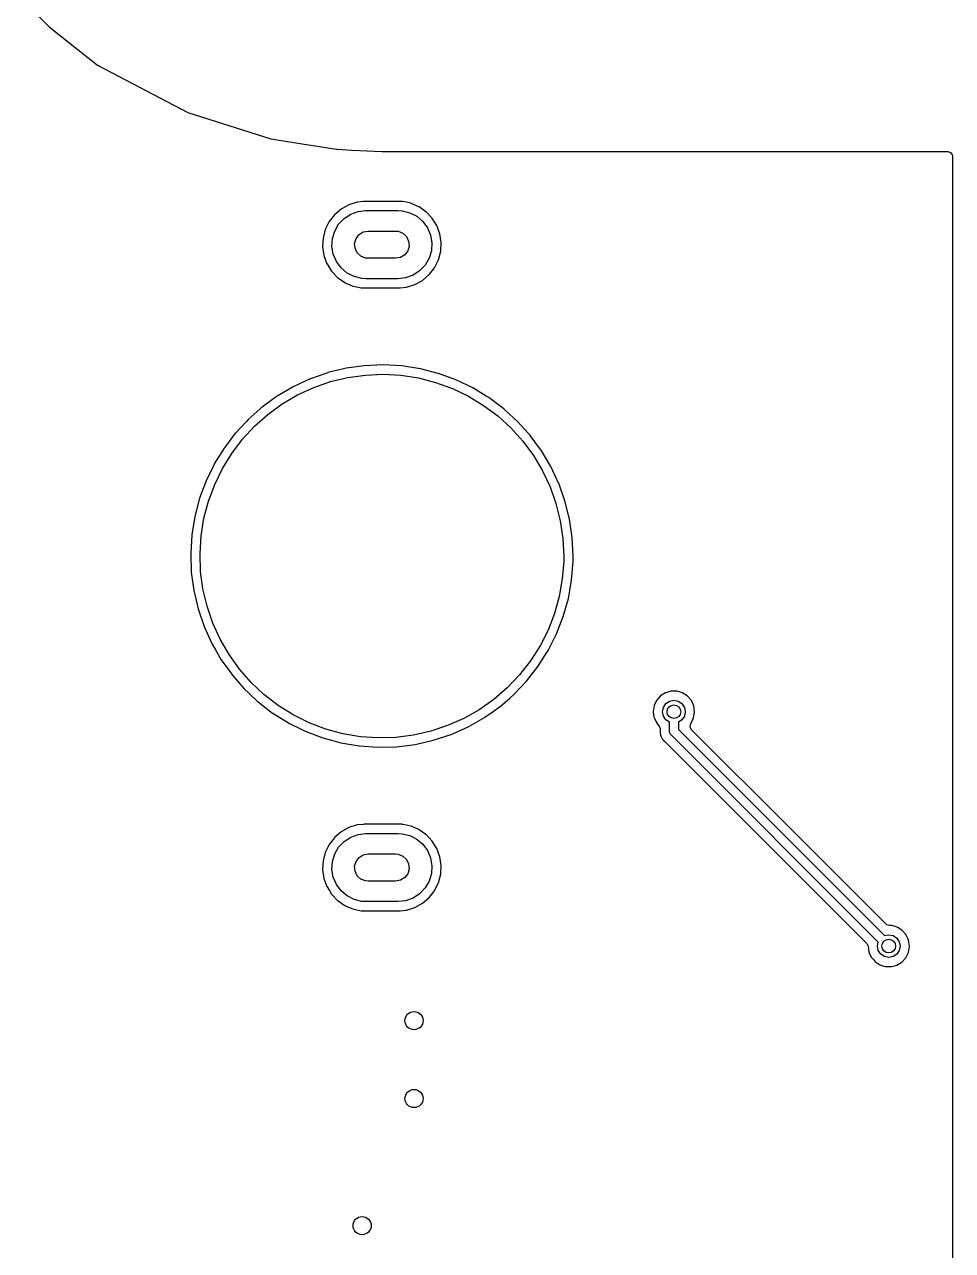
# Model space of a CAD drawing. Extents: x 0.04 to 2.01, y 0.04 to 5.04.
# Drawn here: x 1.206 to 2.01, y 2.912 to 3.974 of the extents above; entities that cross this region are included whole.
import ezdxf

# ---------------------------------------------------------------- set-up
doc = ezdxf.new("R2010")
doc.units = 0
doc.header["$MEASUREMENT"] = 0
doc.layers.add('BLACK', color=7, linetype='CONTINUOUS')

msp = doc.modelspace()

# ---------------------------------------------------------------- linework, layer by layer
at = {"layer": 'BLACK', "linetype": 'CONTINUOUS'}
for p, q in [((1.17862, 4.02206), (1.22762, 3.97206)), ((1.22762, 3.97206), (1.26962, 3.93906)), ((1.26962, 3.93906), (1.34762, 3.89806)), ((1.34762, 3.89806), (1.34778, 3.898)), ((1.34778, 3.898), (1.41948, 3.8751)), ((1.41948, 3.8751), (1.41948, 3.8751)), ((1.41948, 3.8751), (1.41962, 3.87506)), ((1.41962, 3.87506), (1.44665, 3.87079)), ((1.44665, 3.87079), (1.47652, 3.86607)), ((1.47652, 3.86607), (1.47652, 3.86607)), ((1.47652, 3.86607), (1.47662, 3.86606)), ((1.47662, 3.86606), (1.48967, 3.86539)), ((1.48967, 3.86539), (1.51557, 3.86406)), ((1.51557, 3.86406), (1.51557, 3.86406)), ((1.51557, 3.86406), (1.51562, 3.86406)), ((1.51562, 3.86406), (2.00593, 3.86406)), ((2.00593, 3.86406), (2.00822, 3.86331)), ((2.00822, 3.86331), (2.00963, 3.86136)), ((2.00963, 3.86136), (2.00982, 3.86016)), ((2.00982, 3.86016), (2.00982, 0.047923)), ((1.4805, 3.81435), (1.47473, 3.8094)), ((1.48715, 3.81804), (1.4805, 3.81435)), ((1.49441, 3.82031), (1.48715, 3.81804)), ((1.48875, 3.80987), (1.49518, 3.8122)), ((1.4946, 3.82033), (1.49441, 3.82031)), ((1.49997, 3.82088), (1.4946, 3.82033)), ((1.4946, 3.82033), (1.4946, 3.82033)), ((1.49518, 3.8122), (1.50197, 3.81299)), ((1.50007, 3.82089), (1.49997, 3.82088)), ((1.49997, 3.82088), (1.49997, 3.82088)), ((1.53321, 3.82089), (1.50007, 3.82089)), ((1.50197, 3.81299), (1.52953, 3.81299)), ((1.52953, 3.81299), (1.53318, 3.81277)), ((1.53318, 3.81277), (1.53982, 3.81114)), ((1.53346, 3.82087), (1.53321, 3.82089)), ((1.53361, 3.82084), (1.53346, 3.82087)), ((1.53559, 3.82043), (1.53361, 3.82084)), ((1.53361, 3.82084), (1.53361, 3.82084)), ((1.5409, 3.81932), (1.53559, 3.82043)), ((1.54108, 3.81924), (1.5409, 3.81932)), ((1.5477, 3.81638), (1.54108, 3.81924)), ((1.54108, 3.81924), (1.54108, 3.81924)), ((1.54788, 3.8163), (1.5477, 3.81638)), ((1.5477, 3.81638), (1.5477, 3.81638)), ((1.54804, 3.81619), (1.54788, 3.8163)), ((1.55394, 3.81205), (1.54804, 3.81619)), ((1.55411, 3.81194), (1.55394, 3.81205)), ((1.55394, 3.81205), (1.55394, 3.81205)), ((1.55933, 3.80641), (1.55411, 3.81194)), ((1.47007, 3.8034), (1.46671, 3.79658)), ((1.47019, 3.80355), (1.47007, 3.8034)), ((1.47461, 3.80925), (1.47019, 3.80355)), ((1.47019, 3.80355), (1.47019, 3.80355)), ((1.47473, 3.8094), (1.47461, 3.80925)), ((1.47489, 3.79524), (1.47832, 3.80115)), ((1.47832, 3.80115), (1.48303, 3.80612)), ((1.48303, 3.80612), (1.48875, 3.80987)), ((1.53982, 3.81114), (1.54591, 3.80803)), ((1.54591, 3.80803), (1.55112, 3.8036)), ((1.55112, 3.8036), (1.55518, 3.79809)), ((1.55943, 3.80625), (1.55933, 3.80641)), ((1.56131, 3.80322), (1.55943, 3.80625)), ((1.55943, 3.80625), (1.55943, 3.80625)), ((1.56334, 3.79995), (1.56131, 3.80322)), ((1.46671, 3.79658), (1.4648, 3.78922)), ((1.47291, 3.78869), (1.47489, 3.79524)), ((1.49339, 3.78877), (1.496, 3.79221)), ((1.496, 3.79221), (1.49969, 3.79448)), ((1.49969, 3.79448), (1.50394, 3.79528)), ((1.50394, 3.79528), (1.52756, 3.79528)), ((1.52756, 3.79528), (1.52985, 3.79505)), ((1.52985, 3.79505), (1.53387, 3.79345)), ((1.53387, 3.79345), (1.53704, 3.79051)), ((1.53704, 3.79051), (1.53894, 3.78662)), ((1.55518, 3.79809), (1.55785, 3.7918)), ((1.55785, 3.7918), (1.55901, 3.78506)), ((1.56596, 3.79282), (1.56334, 3.79995)), ((1.5671, 3.7853), (1.56596, 3.79282)), ((1.4648, 3.78922), (1.4644, 3.78163)), ((1.4644, 3.78163), (1.46554, 3.77411)), ((1.47248, 3.78187), (1.47291, 3.78869)), ((1.47364, 3.77513), (1.47248, 3.78187)), ((1.49218, 3.78462), (1.49339, 3.78877)), ((1.49256, 3.78031), (1.49218, 3.78462)), ((1.49445, 3.77642), (1.49256, 3.78031)), ((1.53931, 3.78231), (1.53811, 3.77816)), ((1.53894, 3.78662), (1.53931, 3.78231)), ((1.55901, 3.78506), (1.55859, 3.77824)), ((1.5667, 3.77771), (1.5671, 3.7853)), ((1.46554, 3.77411), (1.46816, 3.76698)), ((1.47632, 3.76883), (1.47364, 3.77513)), ((1.48037, 3.76333), (1.47632, 3.76883)), ((1.49763, 3.77348), (1.49445, 3.77642)), ((1.50164, 3.77188), (1.49763, 3.77348)), ((1.50394, 3.77165), (1.50164, 3.77188)), ((1.52756, 3.77165), (1.50394, 3.77165)), ((1.53181, 3.77245), (1.52756, 3.77165)), ((1.53549, 3.77471), (1.53181, 3.77245)), ((1.53811, 3.77816), (1.53549, 3.77471)), ((1.55661, 3.77169), (1.55317, 3.76578)), ((1.55859, 3.77824), (1.55661, 3.77169)), ((1.56143, 3.76353), (1.56478, 3.77035)), ((1.56478, 3.77035), (1.5667, 3.77771)), ((1.46816, 3.76698), (1.46826, 3.76681)), ((1.46826, 3.76681), (1.46826, 3.76681)), ((1.46826, 3.76681), (1.4703, 3.76353)), ((1.4703, 3.76353), (1.47217, 3.76051)), ((1.47217, 3.76051), (1.47739, 3.75499)), ((1.48559, 3.7589), (1.48037, 3.76333)), ((1.49168, 3.75579), (1.48559, 3.7589)), ((1.54847, 3.76081), (1.54275, 3.75706)), ((1.55317, 3.76578), (1.54847, 3.76081)), ((1.55677, 3.75753), (1.55922, 3.76068)), ((1.55922, 3.76068), (1.56131, 3.76338)), ((1.56131, 3.76338), (1.56143, 3.76353)), ((1.56131, 3.76338), (1.56131, 3.76338)), ((1.47739, 3.75499), (1.47755, 3.75488)), ((1.47755, 3.75488), (1.47755, 3.75488)), ((1.47755, 3.75488), (1.48065, 3.75271)), ((1.48065, 3.75271), (1.48362, 3.75063)), ((1.48362, 3.75063), (1.4838, 3.75055)), ((1.4838, 3.75055), (1.4838, 3.75055)), ((1.4838, 3.75055), (1.48741, 3.74899)), ((1.48741, 3.74899), (1.4906, 3.74761)), ((1.4906, 3.74761), (1.49535, 3.74662)), ((1.49832, 3.75416), (1.49168, 3.75579)), ((1.50197, 3.75394), (1.49832, 3.75416)), ((1.52953, 3.75394), (1.50197, 3.75394)), ((1.53632, 3.75473), (1.52953, 3.75394)), ((1.54275, 3.75706), (1.53632, 3.75473)), ((1.53709, 3.74662), (1.54435, 3.74889)), ((1.54435, 3.74889), (1.55099, 3.75258)), ((1.55099, 3.75258), (1.55677, 3.75753)), ((1.49535, 3.74662), (1.49789, 3.74609)), ((1.49789, 3.74609), (1.49789, 3.74609)), ((1.49789, 3.74609), (1.49804, 3.74606)), ((1.49804, 3.74606), (1.49829, 3.74604)), ((1.49829, 3.74604), (1.53143, 3.74604)), ((1.53143, 3.74604), (1.53153, 3.74605)), ((1.53153, 3.74605), (1.53689, 3.7466)), ((1.53153, 3.74605), (1.53153, 3.74605)), ((1.53689, 3.7466), (1.53709, 3.74662)), ((1.53689, 3.7466), (1.53689, 3.7466)), ((1.48023, 3.67533), (1.46909, 3.67264)), ((1.48472, 3.67642), (1.48023, 3.67533)), ((1.50074, 3.67867), (1.48472, 3.67642)), ((1.5169, 3.67935), (1.50074, 3.67867)), ((1.517, 3.67934), (1.5169, 3.67935)), ((1.53296, 3.67845), (1.517, 3.67934)), ((1.517, 3.67934), (1.517, 3.67934)), ((1.53306, 3.67845), (1.53296, 3.67845)), ((1.53296, 3.67845), (1.53296, 3.67845)), ((1.54904, 3.67597), (1.53306, 3.67845)), ((1.54913, 3.67595), (1.54904, 3.67597)), ((1.56462, 3.67197), (1.54913, 3.67595)), ((1.45372, 3.6673), (1.43904, 3.66051)), ((1.45381, 3.66733), (1.45372, 3.6673)), ((1.46715, 3.67197), (1.45381, 3.66733)), ((1.45381, 3.66733), (1.45381, 3.66733)), ((1.45675, 3.65979), (1.47128, 3.66485)), ((1.469, 3.67262), (1.46715, 3.67197)), ((1.46909, 3.67264), (1.469, 3.67262)), ((1.46909, 3.67264), (1.46909, 3.67264)), ((1.47128, 3.66485), (1.48624, 3.66847)), ((1.48624, 3.66847), (1.50148, 3.67061)), ((1.50148, 3.67061), (1.51685, 3.67126)), ((1.51685, 3.67126), (1.53221, 3.6704)), ((1.53221, 3.6704), (1.54741, 3.66804)), ((1.54741, 3.66804), (1.56232, 3.66422)), ((1.56232, 3.66422), (1.57677, 3.65895)), ((1.56471, 3.67195), (1.56462, 3.67197)), ((1.56462, 3.67197), (1.56462, 3.67197)), ((1.57991, 3.66642), (1.56471, 3.67195)), ((1.5945, 3.65943), (1.57991, 3.66642)), ((1.42501, 3.65227), (1.42333, 3.65105)), ((1.42509, 3.65233), (1.42501, 3.65227)), ((1.42501, 3.65227), (1.42501, 3.65227)), ((1.42517, 3.65237), (1.42509, 3.65233)), ((1.43061, 3.65557), (1.42517, 3.65237)), ((1.42517, 3.65237), (1.42517, 3.65237)), ((1.42952, 3.64555), (1.44279, 3.65334)), ((1.43904, 3.66051), (1.43061, 3.65557)), ((1.44279, 3.65334), (1.45675, 3.65979)), ((1.57677, 3.65895), (1.59065, 3.65231)), ((1.59065, 3.65231), (1.60381, 3.64434)), ((1.59458, 3.65938), (1.5945, 3.65943)), ((1.60614, 3.65237), (1.59458, 3.65938)), ((1.59458, 3.65938), (1.59458, 3.65938)), ((1.60834, 3.65105), (1.60614, 3.65237)), ((1.41193, 3.64275), (1.41028, 3.64129)), ((1.412, 3.64282), (1.41193, 3.64275)), ((1.42333, 3.65105), (1.412, 3.64282)), ((1.41707, 3.63651), (1.42952, 3.64555)), ((1.60381, 3.64434), (1.61613, 3.63512)), ((1.60841, 3.65099), (1.60834, 3.65105)), ((1.61477, 3.64623), (1.60841, 3.65099)), ((1.60841, 3.65099), (1.60841, 3.65099)), ((1.62129, 3.64136), (1.61477, 3.64623)), ((1.39984, 3.63201), (1.39839, 3.63045)), ((1.3999, 3.63208), (1.39984, 3.63201)), ((1.39984, 3.63201), (1.39984, 3.63201)), ((1.41028, 3.64129), (1.3999, 3.63208)), ((1.40556, 3.62629), (1.41707, 3.63651)), ((1.61613, 3.63512), (1.62749, 3.62475)), ((1.62136, 3.64129), (1.62129, 3.64136)), ((1.62629, 3.63679), (1.62136, 3.64129)), ((1.62136, 3.64129), (1.62136, 3.64129)), ((1.63323, 3.63045), (1.62629, 3.63679)), ((1.38891, 3.62021), (1.38885, 3.62013)), ((1.39839, 3.63045), (1.38891, 3.62021)), ((1.39511, 3.61501), (1.40556, 3.62629)), ((1.62749, 3.62475), (1.63779, 3.61331)), ((1.6333, 3.63038), (1.63323, 3.63045)), ((1.64252, 3.62013), (1.6333, 3.63038)), ((1.38111, 3.60993), (1.37913, 3.60732)), ((1.38885, 3.62013), (1.38111, 3.60993)), ((1.38581, 3.60275), (1.39511, 3.61501)), ((1.38885, 3.62013), (1.38885, 3.62013)), ((1.63779, 3.61331), (1.64692, 3.60093)), ((1.64406, 3.61843), (1.64252, 3.62013)), ((1.64411, 3.61835), (1.64406, 3.61843)), ((1.65224, 3.60732), (1.64411, 3.61835)), ((1.37913, 3.60732), (1.37065, 3.59355)), ((1.37775, 3.58965), (1.38581, 3.60275)), ((1.64692, 3.60093), (1.65479, 3.58771)), ((1.65366, 3.60541), (1.65224, 3.60732)), ((1.66194, 3.59151), (1.65366, 3.60541)), ((1.36966, 3.59151), (1.36356, 3.57901)), ((1.37061, 3.59346), (1.36966, 3.59151)), ((1.37065, 3.59355), (1.37061, 3.59346)), ((1.37061, 3.59346), (1.37061, 3.59346)), ((1.371, 3.57582), (1.37775, 3.58965)), ((1.66556, 3.58382), (1.66194, 3.59151)), ((1.36356, 3.57901), (1.35792, 3.56384)), ((1.65479, 3.58771), (1.66135, 3.57379)), ((1.66879, 3.57696), (1.66556, 3.58382)), ((1.36564, 3.5614), (1.371, 3.57582)), ((1.66135, 3.57379), (1.66651, 3.5593)), ((1.66883, 3.57687), (1.66879, 3.57696)), ((1.66879, 3.57696), (1.66879, 3.57696)), ((1.67425, 3.56164), (1.66883, 3.57687)), ((1.35792, 3.56384), (1.35379, 3.5482)), ((1.36171, 3.54652), (1.36564, 3.5614)), ((1.66651, 3.5593), (1.67023, 3.54437)), ((1.67428, 3.56154), (1.67425, 3.56164)), ((1.67763, 3.54811), (1.67428, 3.56154)), ((1.35379, 3.5482), (1.35121, 3.53224)), ((1.35925, 3.53133), (1.36171, 3.54652)), ((1.67817, 3.54594), (1.67763, 3.54811)), ((1.67818, 3.54585), (1.67817, 3.54594)), ((1.68052, 3.53003), (1.67818, 3.54585)), ((1.67818, 3.54585), (1.67818, 3.54585)), ((1.67023, 3.54437), (1.67248, 3.52915)), ((1.3512, 3.53214), (1.3502, 3.51619)), ((1.35121, 3.53224), (1.3512, 3.53214)), ((1.3512, 3.53214), (1.3512, 3.53214)), ((1.35828, 3.51598), (1.35925, 3.53133)), ((1.67248, 3.52915), (1.67323, 3.51378)), ((1.68053, 3.52994), (1.68052, 3.53003)), ((1.68132, 3.51378), (1.68053, 3.52994)), ((1.3502, 3.51619), (1.35019, 3.51609)), ((1.35019, 3.51609), (1.35076, 3.49992)), ((1.35882, 3.5006), (1.35828, 3.51598)), ((1.67317, 3.50938), (1.67199, 3.49404)), ((1.67323, 3.51378), (1.67317, 3.50938)), ((1.68002, 3.49303), (1.68126, 3.50916)), ((1.68126, 3.50916), (1.68132, 3.51378)), ((1.35076, 3.49992), (1.35289, 3.48389)), ((1.36085, 3.48535), (1.35882, 3.5006)), ((1.67199, 3.49404), (1.66931, 3.47889)), ((1.67842, 3.48399), (1.68, 3.49293)), ((1.68, 3.49293), (1.68002, 3.49303)), ((1.68, 3.49293), (1.68, 3.49293)), ((1.35289, 3.48389), (1.35659, 3.46814)), ((1.36437, 3.47037), (1.36085, 3.48535)), ((1.67721, 3.4771), (1.67842, 3.48399)), ((1.66931, 3.47889), (1.66518, 3.46407)), ((1.67286, 3.46152), (1.67721, 3.4771)), ((1.35659, 3.46814), (1.3618, 3.45283)), ((1.36933, 3.45581), (1.36437, 3.47037)), ((1.66518, 3.46407), (1.65961, 3.44973)), ((1.66701, 3.44643), (1.67286, 3.46152)), ((1.3618, 3.45283), (1.36848, 3.4381)), ((1.37568, 3.4418), (1.36933, 3.45581)), ((1.38338, 3.42847), (1.37568, 3.4418)), ((1.65961, 3.44973), (1.65268, 3.43599)), ((1.65971, 3.432), (1.66701, 3.44643)), ((1.36848, 3.4381), (1.36853, 3.43801)), ((1.36853, 3.43801), (1.36853, 3.43801)), ((1.36853, 3.43801), (1.37163, 3.43266)), ((1.37163, 3.43266), (1.37657, 3.42409)), ((1.65268, 3.43599), (1.64443, 3.423)), ((1.65637, 3.42673), (1.65966, 3.43192)), ((1.65966, 3.43192), (1.65971, 3.432)), ((1.65966, 3.43192), (1.65966, 3.43192)), ((1.37657, 3.42409), (1.37663, 3.42401)), ((1.37663, 3.42401), (1.37663, 3.42401)), ((1.37663, 3.42401), (1.38399, 3.41373)), ((1.39233, 3.41596), (1.38338, 3.42847)), ((1.64443, 3.423), (1.63496, 3.41088)), ((1.65105, 3.41834), (1.65637, 3.42673)), ((1.38399, 3.41373), (1.38599, 3.41093)), ((1.38599, 3.41093), (1.39664, 3.39876)), ((1.40247, 3.40438), (1.39233, 3.41596)), ((1.63496, 3.41088), (1.62435, 3.39974)), ((1.64109, 3.40559), (1.65105, 3.41834)), ((1.39664, 3.39876), (1.39671, 3.3987)), ((1.39671, 3.3987), (1.39671, 3.3987)), ((1.39671, 3.3987), (1.40022, 3.3954)), ((1.41368, 3.39385), (1.40247, 3.40438)), ((1.62435, 3.39974), (1.6127, 3.38968)), ((1.62993, 3.39388), (1.64109, 3.40559)), ((1.40022, 3.3954), (1.40844, 3.38769)), ((1.40844, 3.38769), (1.40851, 3.38763)), ((1.40851, 3.38763), (1.40851, 3.38763)), ((1.40851, 3.38763), (1.42118, 3.37788)), ((1.42587, 3.38446), (1.41368, 3.39385)), ((1.6127, 3.38968), (1.60013, 3.38081)), ((1.61776, 3.38337), (1.62644, 3.39086)), ((1.62644, 3.39086), (1.62993, 3.39388)), ((1.75365, 3.38889), (1.75149, 3.38429)), ((1.75701, 3.3927), (1.75365, 3.38889)), ((1.76131, 3.39541), (1.75701, 3.3927)), ((1.76157, 3.39549), (1.76131, 3.39541)), ((1.76592, 3.39673), (1.76157, 3.39549)), ((1.76157, 3.39549), (1.76157, 3.39549)), ((1.76166, 3.38601), (1.76486, 3.38815)), ((1.76486, 3.38815), (1.76862, 3.3889)), ((1.76619, 3.39681), (1.76592, 3.39673)), ((1.76592, 3.39673), (1.76592, 3.39673)), ((1.76647, 3.39681), (1.76619, 3.39681)), ((1.76825, 3.3968), (1.76647, 3.39681)), ((1.77127, 3.39678), (1.76825, 3.3968)), ((1.76862, 3.3889), (1.77239, 3.38815)), ((1.77419, 3.3959), (1.77127, 3.39678)), ((1.77239, 3.38815), (1.77558, 3.38601)), ((1.77587, 3.3954), (1.77419, 3.3959)), ((1.77614, 3.39532), (1.77587, 3.3954)), ((1.77587, 3.3954), (1.77587, 3.3954)), ((1.77637, 3.39517), (1.77614, 3.39532)), ((1.78017, 3.39271), (1.77637, 3.39517)), ((1.7804, 3.39256), (1.78017, 3.39271)), ((1.78017, 3.39271), (1.78017, 3.39271)), ((1.78372, 3.38871), (1.7804, 3.39256)), ((1.78582, 3.38408), (1.78372, 3.38871)), ((1.42118, 3.37788), (1.42125, 3.37782)), ((1.42125, 3.37782), (1.42133, 3.37777)), ((1.42133, 3.37777), (1.43489, 3.3693)), ((1.43892, 3.37631), (1.42587, 3.38446)), ((1.4527, 3.36947), (1.43892, 3.37631)), ((1.60013, 3.38081), (1.58675, 3.37321)), ((1.60483, 3.37424), (1.61197, 3.37927)), ((1.61197, 3.37927), (1.61761, 3.38325)), ((1.61761, 3.38325), (1.61769, 3.38331)), ((1.61761, 3.38325), (1.61761, 3.38325)), ((1.61769, 3.38331), (1.61776, 3.38337)), ((1.61776, 3.38337), (1.61776, 3.38337)), ((1.75149, 3.38429), (1.7507, 3.37927)), ((1.7507, 3.37927), (1.75074, 3.379)), ((1.75074, 3.379), (1.75079, 3.37862)), ((1.75074, 3.379), (1.75074, 3.379)), ((1.75079, 3.37862), (1.75136, 3.37424)), ((1.75878, 3.37906), (1.75953, 3.38282)), ((1.75953, 3.37529), (1.75878, 3.37906)), ((1.75953, 3.38282), (1.76166, 3.38601)), ((1.77558, 3.38601), (1.77772, 3.38282)), ((1.77772, 3.38282), (1.77846, 3.37906)), ((1.77846, 3.37906), (1.77772, 3.37529)), ((1.78569, 3.37361), (1.78654, 3.37862)), ((1.78654, 3.37906), (1.78582, 3.38408)), ((1.78654, 3.37862), (1.78654, 3.37906)), ((1.43489, 3.3693), (1.43489, 3.3693)), ((1.43489, 3.3693), (1.43497, 3.36925)), ((1.43497, 3.36925), (1.43506, 3.3692)), ((1.43506, 3.3692), (1.43506, 3.3692)), ((1.43506, 3.3692), (1.44639, 3.36358)), ((1.46708, 3.36401), (1.4527, 3.36947)), ((1.5727, 3.36696), (1.5581, 3.3621)), ((1.58675, 3.37321), (1.5727, 3.36696)), ((1.57562, 3.35941), (1.5904, 3.36599)), ((1.5904, 3.36599), (1.60447, 3.37398)), ((1.60447, 3.37398), (1.60483, 3.37424)), ((1.75136, 3.37424), (1.75148, 3.37398)), ((1.75148, 3.37398), (1.75148, 3.37398)), ((1.75148, 3.37398), (1.75175, 3.37336)), ((1.75175, 3.37336), (1.75341, 3.36959)), ((1.75341, 3.36959), (1.75452, 3.36827)), ((1.75452, 3.36827), (1.75587, 3.36665)), ((1.75587, 3.36665), (1.75678, 3.36442)), ((1.76166, 3.3721), (1.75953, 3.37529)), ((1.76469, 3.37008), (1.76166, 3.3721)), ((1.76469, 3.36206), (1.76469, 3.37008)), ((1.77558, 3.3721), (1.77256, 3.37008)), ((1.77256, 3.37008), (1.77256, 3.36369)), ((1.77772, 3.37529), (1.77558, 3.3721)), ((1.78257, 3.36589), (1.78295, 3.36827)), ((1.78366, 3.36374), (1.78257, 3.36589)), ((1.78295, 3.36827), (1.78319, 3.36868)), ((1.78319, 3.36868), (1.78329, 3.36883)), ((1.78329, 3.36883), (1.78348, 3.36904)), ((1.78348, 3.36904), (1.78569, 3.37361)), ((1.44639, 3.36358), (1.44946, 3.36205)), ((1.44946, 3.36205), (1.46458, 3.35631)), ((1.46458, 3.35631), (1.46467, 3.35629)), ((1.46467, 3.35629), (1.46467, 3.35628)), ((1.46467, 3.35628), (1.47207, 3.35428)), ((1.48193, 3.35997), (1.46708, 3.36401)), ((1.4971, 3.35741), (1.48193, 3.35997)), ((1.51245, 3.35633), (1.4971, 3.35741)), ((1.52783, 3.35676), (1.51245, 3.35633)), ((1.54309, 3.35869), (1.52783, 3.35676)), ((1.5581, 3.3621), (1.54309, 3.35869)), ((1.56027, 3.35431), (1.57562, 3.35941)), ((1.75676, 3.36395), (1.75672, 3.36381)), ((1.75672, 3.36381), (1.75673, 3.36345)), ((1.75673, 3.36345), (1.75679, 3.36187)), ((1.75678, 3.36442), (1.75676, 3.36395)), ((1.75679, 3.36187), (1.75679, 3.36172)), ((1.75679, 3.36172), (1.75679, 3.36095)), ((1.75679, 3.36095), (1.75682, 3.36078)), ((1.75682, 3.36078), (1.75684, 3.36058)), ((1.75684, 3.36058), (1.75688, 3.35941)), ((1.75688, 3.35941), (1.75702, 3.35908)), ((1.75702, 3.35908), (1.75702, 3.35908)), ((1.75702, 3.35908), (1.75706, 3.35899)), ((1.75706, 3.35899), (1.75731, 3.35817)), ((1.75731, 3.35817), (1.75739, 3.35772)), ((1.75739, 3.35772), (1.75758, 3.35742)), ((1.75758, 3.35742), (1.75794, 3.35683)), ((1.75794, 3.35683), (1.75821, 3.35632)), ((1.75821, 3.35632), (1.75862, 3.35536)), ((1.75862, 3.35536), (1.75878, 3.35517)), ((1.75878, 3.35517), (1.75895, 3.355)), ((1.75895, 3.355), (1.75951, 3.35428)), ((1.76478, 3.36175), (1.76469, 3.36206)), ((1.76473, 3.36144), (1.76478, 3.36175)), ((1.76515, 3.36062), (1.76473, 3.36144)), ((1.76544, 3.35974), (1.76515, 3.36062)), ((1.76569, 3.35955), (1.76544, 3.35974)), ((1.76584, 3.35927), (1.76569, 3.35955)), ((1.94549, 3.17962), (1.76584, 3.35927)), ((1.77256, 3.36369), (1.95106, 3.18519)), ((1.86868, 3.27873), (1.78366, 3.36374)), ((1.47207, 3.35428), (1.48019, 3.35207)), ((1.48019, 3.35207), (1.49614, 3.34937)), ((1.49614, 3.34937), (1.49624, 3.34936)), ((1.49624, 3.34936), (1.49624, 3.34936)), ((1.49624, 3.34936), (1.51219, 3.34825)), ((1.51219, 3.34825), (1.51219, 3.34825)), ((1.51219, 3.34825), (1.51228, 3.34824)), ((1.51228, 3.34824), (1.51238, 3.34824)), ((1.51238, 3.34824), (1.52836, 3.34869)), ((1.51238, 3.34824), (1.51238, 3.34824)), ((1.52836, 3.34869), (1.52836, 3.34869)), ((1.52836, 3.34869), (1.52845, 3.34869)), ((1.52845, 3.34869), (1.5445, 3.35072)), ((1.5445, 3.35072), (1.54459, 3.35074)), ((1.54459, 3.35074), (1.56018, 3.35428)), ((1.54459, 3.35074), (1.54459, 3.35074)), ((1.56018, 3.35428), (1.56027, 3.35431)), ((1.56018, 3.35428), (1.56018, 3.35428)), ((1.75951, 3.35428), (1.75971, 3.35397)), ((1.75971, 3.35397), (1.76062, 3.35327)), ((1.76062, 3.35327), (1.76102, 3.35293)), ((1.76102, 3.35293), (1.93562, 3.17832)), ((1.49441, 3.28094), (1.48715, 3.27867)), ((1.4946, 3.28096), (1.49441, 3.28094)), ((1.49997, 3.28151), (1.4946, 3.28096)), ((1.4946, 3.28096), (1.4946, 3.28096)), ((1.50007, 3.28152), (1.49997, 3.28151)), ((1.49997, 3.28151), (1.49997, 3.28151)), ((1.53321, 3.28152), (1.50007, 3.28152)), ((1.53346, 3.2815), (1.53321, 3.28152)), ((1.53361, 3.28147), (1.53346, 3.2815)), ((1.53559, 3.28106), (1.53361, 3.28147)), ((1.53361, 3.28147), (1.53361, 3.28147)), ((1.5409, 3.27995), (1.53559, 3.28106)), ((1.47461, 3.26988), (1.47019, 3.26418)), ((1.47473, 3.27003), (1.47461, 3.26988)), ((1.47499, 3.27026), (1.47473, 3.27003)), ((1.48035, 3.27485), (1.47499, 3.27026)), ((1.4805, 3.27498), (1.48035, 3.27485)), ((1.48715, 3.27867), (1.4805, 3.27498)), ((1.48303, 3.26675), (1.48875, 3.2705)), ((1.48875, 3.2705), (1.49518, 3.27283)), ((1.49518, 3.27283), (1.50197, 3.27362)), ((1.50197, 3.27362), (1.52953, 3.27362)), ((1.52953, 3.27362), (1.53318, 3.2734)), ((1.53318, 3.2734), (1.53982, 3.27177)), ((1.53982, 3.27177), (1.54591, 3.26866)), ((1.54108, 3.27987), (1.5409, 3.27995)), ((1.5477, 3.27701), (1.54108, 3.27987)), ((1.54108, 3.27987), (1.54108, 3.27987)), ((1.54788, 3.27693), (1.5477, 3.27701)), ((1.5477, 3.27701), (1.5477, 3.27701)), ((1.54804, 3.27682), (1.54788, 3.27693)), ((1.55394, 3.27268), (1.54804, 3.27682)), ((1.55411, 3.27257), (1.55394, 3.27268)), ((1.55394, 3.27268), (1.55394, 3.27268)), ((1.55933, 3.26704), (1.55411, 3.27257)), ((1.95248, 3.19493), (1.86868, 3.27873)), ((1.47007, 3.26403), (1.46671, 3.25721)), ((1.47019, 3.26418), (1.47007, 3.26403)), ((1.47019, 3.26418), (1.47019, 3.26418)), ((1.47489, 3.25587), (1.47832, 3.26178)), ((1.47832, 3.26178), (1.48303, 3.26675)), ((1.54591, 3.26866), (1.55112, 3.26423)), ((1.55112, 3.26423), (1.55518, 3.25872)), ((1.55943, 3.26688), (1.55933, 3.26704)), ((1.56283, 3.2614), (1.55943, 3.26688)), ((1.55943, 3.26688), (1.55943, 3.26688)), ((1.56334, 3.26058), (1.56283, 3.2614)), ((1.56596, 3.25345), (1.56334, 3.26058)), ((1.4648, 3.24985), (1.4644, 3.24226)), ((1.46671, 3.25721), (1.4648, 3.24985)), ((1.47248, 3.2425), (1.47291, 3.24932)), ((1.47291, 3.24932), (1.47489, 3.25587)), ((1.49218, 3.24525), (1.49339, 3.2494)), ((1.49339, 3.2494), (1.496, 3.25284)), ((1.496, 3.25284), (1.49969, 3.25511)), ((1.49969, 3.25511), (1.50394, 3.25591)), ((1.50394, 3.25591), (1.52756, 3.25591)), ((1.52756, 3.25591), (1.52985, 3.25568)), ((1.52985, 3.25568), (1.53387, 3.25408)), ((1.53387, 3.25408), (1.53704, 3.25114)), ((1.53704, 3.25114), (1.53894, 3.24725)), ((1.55518, 3.25872), (1.55785, 3.25243)), ((1.55785, 3.25243), (1.55901, 3.24569)), ((1.5671, 3.24593), (1.56596, 3.25345)), ((1.4644, 3.24226), (1.46554, 3.23474)), ((1.47364, 3.23576), (1.47248, 3.2425)), ((1.49256, 3.24094), (1.49218, 3.24525)), ((1.49445, 3.23705), (1.49256, 3.24094)), ((1.53811, 3.23879), (1.53549, 3.23534)), ((1.53931, 3.24294), (1.53811, 3.23879)), ((1.53894, 3.24725), (1.53931, 3.24294)), ((1.55859, 3.23887), (1.55661, 3.23232)), ((1.55901, 3.24569), (1.55859, 3.23887)), ((1.56478, 3.23098), (1.5667, 3.23834)), ((1.5667, 3.23834), (1.5671, 3.24593)), ((1.46554, 3.23474), (1.46816, 3.22761)), ((1.46816, 3.22761), (1.46826, 3.22744)), ((1.46826, 3.22744), (1.46826, 3.22744)), ((1.46826, 3.22744), (1.4703, 3.22416)), ((1.47632, 3.22946), (1.47364, 3.23576)), ((1.48037, 3.22396), (1.47632, 3.22946)), ((1.49763, 3.23411), (1.49445, 3.23705)), ((1.50164, 3.23251), (1.49763, 3.23411)), ((1.50394, 3.23228), (1.50164, 3.23251)), ((1.52756, 3.23228), (1.50394, 3.23228)), ((1.53181, 3.23308), (1.52756, 3.23228)), ((1.53549, 3.23534), (1.53181, 3.23308)), ((1.55661, 3.23232), (1.55317, 3.22641)), ((1.56143, 3.22416), (1.56478, 3.23098)), ((1.4703, 3.22416), (1.47217, 3.22114)), ((1.47217, 3.22114), (1.47739, 3.21562)), ((1.48559, 3.21953), (1.48037, 3.22396)), ((1.49168, 3.21642), (1.48559, 3.21953)), ((1.54275, 3.21769), (1.53632, 3.21536)), ((1.54847, 3.22144), (1.54275, 3.21769)), ((1.55317, 3.22641), (1.54847, 3.22144)), ((1.55099, 3.21321), (1.55677, 3.21815)), ((1.55677, 3.21815), (1.55922, 3.22131)), ((1.55922, 3.22131), (1.56131, 3.22401)), ((1.56131, 3.22401), (1.56143, 3.22416)), ((1.56131, 3.22401), (1.56131, 3.22401)), ((1.47739, 3.21562), (1.47755, 3.21551)), ((1.47755, 3.21551), (1.47755, 3.21551)), ((1.47755, 3.21551), (1.48065, 3.21334)), ((1.48065, 3.21334), (1.48362, 3.21126)), ((1.48362, 3.21126), (1.4838, 3.21118)), ((1.4838, 3.21118), (1.4838, 3.21118)), ((1.4838, 3.21118), (1.48549, 3.21045)), ((1.48549, 3.21045), (1.4906, 3.20824)), ((1.4906, 3.20824), (1.49535, 3.20725)), ((1.49832, 3.21479), (1.49168, 3.21642)), ((1.49535, 3.20725), (1.49789, 3.20672)), ((1.49789, 3.20672), (1.49789, 3.20672)), ((1.49789, 3.20672), (1.49804, 3.20669)), ((1.49804, 3.20669), (1.49829, 3.20667)), ((1.49829, 3.20667), (1.53143, 3.20667)), ((1.50197, 3.21457), (1.49832, 3.21479)), ((1.52953, 3.21457), (1.50197, 3.21457)), ((1.53632, 3.21536), (1.52953, 3.21457)), ((1.53143, 3.20667), (1.53153, 3.20668)), ((1.53153, 3.20668), (1.53689, 3.20723)), ((1.53153, 3.20668), (1.53153, 3.20668)), ((1.53689, 3.20723), (1.53709, 3.20725)), ((1.53689, 3.20723), (1.53689, 3.20723)), ((1.53709, 3.20725), (1.54435, 3.20952)), ((1.54435, 3.20952), (1.55099, 3.21321)), ((1.95106, 3.18519), (1.95462, 3.1859)), ((1.95292, 3.19455), (1.95248, 3.19493)), ((1.95521, 3.19379), (1.95292, 3.19455)), ((1.95462, 3.1859), (1.95839, 3.18515)), ((1.95653, 3.19378), (1.95521, 3.19379)), ((1.95727, 3.19378), (1.95653, 3.19378)), ((1.96019, 3.1929), (1.95727, 3.19378)), ((1.95839, 3.18515), (1.96158, 3.18301)), ((1.96187, 3.1924), (1.96019, 3.1929)), ((1.96214, 3.19232), (1.96187, 3.1924)), ((1.96187, 3.1924), (1.96187, 3.1924)), ((1.96237, 3.19217), (1.96214, 3.19232)), ((1.96617, 3.18971), (1.96237, 3.19217)), ((1.9664, 3.18956), (1.96617, 3.18971)), ((1.96617, 3.18971), (1.96617, 3.18971)), ((1.96658, 3.18935), (1.9664, 3.18956)), ((1.96663, 3.1893), (1.96658, 3.18935)), ((1.96658, 3.18935), (1.96658, 3.18935)), ((1.96972, 3.18571), (1.96663, 3.1893)), ((1.96983, 3.18546), (1.96972, 3.18571)), ((1.9711, 3.18268), (1.96983, 3.18546)), ((1.96983, 3.18546), (1.96983, 3.18546)), ((1.93562, 3.17832), (1.93673, 3.17607)), ((1.93673, 3.17607), (1.93736, 3.17124)), ((1.94478, 3.17606), (1.94549, 3.17962)), ((1.94553, 3.17229), (1.94478, 3.17606)), ((1.96158, 3.18301), (1.96372, 3.17982)), ((1.96372, 3.17982), (1.96446, 3.17606)), ((1.96446, 3.17606), (1.96372, 3.17229)), ((1.97182, 3.18108), (1.9711, 3.18268)), ((1.97169, 3.17061), (1.97254, 3.17562)), ((1.97254, 3.17606), (1.97182, 3.18108)), ((1.97254, 3.17562), (1.97254, 3.17606)), ((1.93736, 3.17124), (1.93748, 3.17098)), ((1.93748, 3.17098), (1.93748, 3.17098)), ((1.93748, 3.17098), (1.93775, 3.17036)), ((1.93775, 3.17036), (1.93941, 3.16659)), ((1.93941, 3.16659), (1.94104, 3.16464)), ((1.94104, 3.16464), (1.9425, 3.16291)), ((1.94766, 3.1691), (1.94553, 3.17229)), ((1.95086, 3.16696), (1.94766, 3.1691)), ((1.95462, 3.16621), (1.95086, 3.16696)), ((1.95839, 3.16696), (1.95462, 3.16621)), ((1.96158, 3.1691), (1.95839, 3.16696)), ((1.96372, 3.17229), (1.96158, 3.1691)), ((1.96607, 3.16227), (1.96948, 3.16604)), ((1.96948, 3.16604), (1.97169, 3.17061)), ((1.9425, 3.16291), (1.9425, 3.16291)), ((1.9425, 3.16291), (1.94268, 3.1627)), ((1.94268, 3.1627), (1.94691, 3.15988)), ((1.94691, 3.15988), (1.94717, 3.1598)), ((1.94717, 3.1598), (1.94717, 3.1598)), ((1.94717, 3.1598), (1.94933, 3.15912)), ((1.94933, 3.15912), (1.95176, 3.15837)), ((1.95176, 3.15837), (1.9543, 3.15832)), ((1.9543, 3.15832), (1.95656, 3.15828)), ((1.95656, 3.15828), (1.95656, 3.15828)), ((1.95656, 3.15828), (1.95684, 3.15827)), ((1.95684, 3.15827), (1.9571, 3.15835)), ((1.9571, 3.15835), (1.95948, 3.15899)), ((1.9571, 3.15835), (1.9571, 3.15835)), ((1.95948, 3.15899), (1.96174, 3.15961)), ((1.96174, 3.15961), (1.96607, 3.16227))]:
    msp.add_line(p, q, dxfattribs=at)
at = {"layer": 'BLACK'}
for centre, radius in [((1.76862, 3.37906), 0.005906), ((1.95462, 3.17606), 0.005906), ((1.54362, 3.11156), 0.007874), ((1.54362, 3.04406), 0.007874), ((1.49862, 2.93406), 0.007874)]:
    msp.add_circle(centre, radius, dxfattribs=at)

doc.saveas('drawing.dxf')
